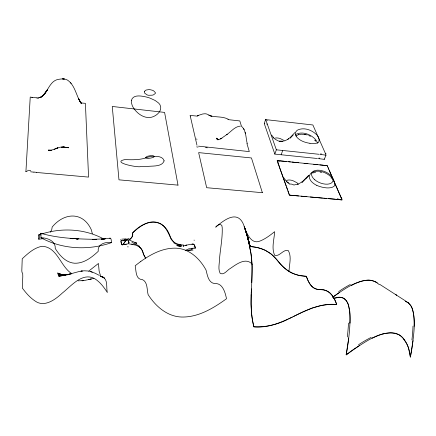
<?xml version="1.0" encoding="UTF-8"?>
<svg xmlns="http://www.w3.org/2000/svg" width="436" height="436" viewBox="0 0 436 436"><rect width="100%" height="100%" fill="white"/><g stroke="black" fill="none" stroke-linecap="round" stroke-linejoin="round"><path stroke-width="0.65" d="M40.782 233.255C58.74 238.536 77.679 238.977 96.263 239.369L92.296 239.348L105.327 238.824L101.354 239.157L110.188 238.149L111.033 238.977L111.594 242.596C88.655 250.684 62.452 249.447 40.962 237.74C41.387 223.455 38.15 248.787 38.602 234.944L40.51 234.35M414.189 325.185L414.162 326.308M349.955 322.215L349.917 323.365M251.229 293.771L251.076 304.165L251.556 313.228M251.261 292.959L251.447 288.894M251.757 282.555L252.09 266.091L251.043 253.965M25.915 171.67L30.231 97.054L31.888 97.342M289.052 271.203C289.204 264.478 291.913 256.548 288.212 250.504C283.089 249.158 279.841 256.69 274.756 255.414C271.181 248.237 274.293 239.413 274.625 231.68C270.238 235.217 265.682 238.71 260.434 240.863C251.523 245.163 246.776 233.652 244.449 227.118C238.874 208.751 224.818 219.264 215.706 227.178C217.324 224.464 222.556 222.638 222.213 227.641C222.6 238.247 220.344 248.733 219.482 259.273C219.461 263.851 217.853 269.121 220.169 273.356C224.131 275.596 227.385 269.731 230.579 268.287C236.541 264.178 245.937 256.984 252.281 264.276M286.267 181.714L286.365 181.202A4.158 2.327 20.2 0 1 287.907 180.063L289.177 179.981A8.627 4.845 20.3 0 1 292.763 180.597L296.932 182.706A4.665 2.611 20.3 0 1 297.706 183.589L298.022 184.205M348.745 337.971L346.162 354.882L359.596 345.345M413.045 340.576L410.39 357.1L408.576 348.32M264.298 123.481L265.682 119.279A5.684 4.905 -68.8 0 0 265.949 119.404L267.083 119.737M317.441 158.508L274.844 154.104L276.348 149.81L265.758 119.72M281.176 154.747L282.708 150.469M318.384 158.606L324.302 159.363L325.981 155.167L325.665 154.159M47.41 89.843L43.017 95.62L47.404 89.8L44.745 93.816C48.647 88.557 51.339 80.006 59.018 79.287C61.939 78.774 65.215 78.562 67.798 80.284C74.796 85.347 76.077 94.743 80.18 101.817L78.671 98.798L81.51 103.768L79.919 101.414L81.314 103.147M123.753 243.599L125.781 240.487M123.666 243.713L122.271 244.918L121.328 243.653M50.238 232.263L51.677 229.979L52.189 227.031C64.092 212.545 82.949 211.247 91.364 229.87L92.339 233.74M126.189 239.969L127.356 239.353L128.113 240.53M290.251 138.19L293.177 135.035M302.284 182.264L309.01 175.386M294.9 132.593L290.038 137.629L287.428 139.602L288.741 138.692M44.761 93.751L41.3 96.906L43.028 95.62L39.627 97.588L38.008 97.844M305.729 178.515L308.443 175.692L301.914 182.074L302.175 181.888L297.908 184.232M185.616 250.444L186.199 249.942M185.436 250.613L188.766 248.809L195.502 248.367L194.298 244.803L192.799 243.947L191.72 244.383M227.221 134.255L226.687 134.691C231.064 131.699 234.775 126.467 240.405 126.097M226.867 134.544L220.611 138.91L221.886 138.261L219.439 139.324L217.744 139.618L218.861 139.515L217.292 139.373L218.311 139.613L216.877 139.008L217.809 139.536L216.343 138.152L217.384 139.209M332.826 297.199L335.48 295.221M335.845 294.949L339.617 292.294M130.102 239.228L132.163 236.737L132.642 232.829C139.618 226.584 149.259 218.85 159.151 223.101C167.707 226.464 168.334 236.803 174.226 242.411M109.692 238.481L110.188 238.149M88.355 271.383L98.449 263.464L99.136 271.154L100.7 276.277M287.651 139.444L284.948 140.741M351.171 285.395L352.125 284.915M293.766 316.383L297.265 314.612M292.349 317.097L288.73 318.885M297.979 314.252L301.625 312.454M372.11 338.254L373.14 337.758M295.935 135.754L298.655 134.642L298.382 134.702L301.167 134.223L305.445 134.473L304.306 134.288L307.206 134.953M302.361 312.1L312.094 308.029L321.316 305.527M288 319.239C277.46 324.58 265.644 327.365 253.817 326.837L252.253 318.89M49.786 150.747L48.609 150.088L49.802 150.594L48.614 150.197L51.355 150.306L48.619 150.251C54.298 150.731 59.225 145.679 65.149 147.199L63.296 147.161L68.681 147.75L66.659 147.504M54.146 149.286L57.884 147.804L56.004 148.491M128.516 239.974C131.547 239.124 133.236 235.876 132.697 232.868C144.18 219.973 162.786 216.387 169.871 235.56C170.645 242.105 177.774 244.912 183.578 245.037L183.818 246.062M333.731 298.251L334.14 298.104M191.971 244.247L193.41 244.04L194.505 245.239M312.672 173.048L315.615 172.204M198.554 115.349L197.731 115.605L202.735 113.981L205.16 113.736L206.795 114.036L211.912 116.368L208.871 115.268C214.567 117.687 222.202 115.927 228.268 119.251M41.774 233.958C62.217 227.467 85.32 228.775 104.215 239.271M334.041 298.137C337.824 296.742 342.663 296.66 345.601 299.826M65.138 275.258L58.435 275.394L68.392 274.625L58.718 276.315L69.504 274.119L79.565 271.405L84.077 270.794L88.219 271.012M298.17 184.139L294.447 184.853M383.151 333.927L384.89 333.48M197.503 115.638L198.315 115.42M186.744 245.07L185.791 245.299L191.333 244.165M91.282 279.018L88.579 279.563L93.898 278.381M90.917 279.095L83.712 280.61L78.071 280.833M126.249 244.22L124.211 244.558L128.2 243.806M385.473 333.349L390.078 332.733A15.2 8.933 -19 0 1 393.343 332.875C402.335 334.003 407.715 343.154 409.404 351.334A128.636 74.959 -14.2 0 1 410.341 357.084A113.376 51.154 -89.3 0 0 412.042 347.688C413.611 334.848 416.091 321.223 412.238 308.557A14.524 7.363 89.7 0 0 411.034 305.974L408.548 303.02L405.404 301.271M123.802 244.7L125.841 244.285M184.259 245.572L186.134 245.223M69.504 274.119L71.526 273.737L68.953 274.206M321.932 305.413L326.886 304.72M283.563 141.139L279.514 141.286L282.392 141.34L278.533 141.051L275.116 139.253M82.355 280.762L83.352 280.626L81.995 280.8M38.82 239.211L43.224 238.656M126.391 240.509L120.848 240.667L121.867 244.765L122.347 244.912L123.453 243.996L126.511 239.658L127.595 239.462L128.451 241.56L128.756 243.779L136.037 245.196L139.226 246.852L140.866 248.291L142.599 250.973L143.466 254.286L145.27 257.523M80.933 271.165L82.306 270.996L81.309 271.11M180.678 246.051L181.823 245.92L179.954 246.127L180.678 246.051L177.305 245.572L178.498 246.068L176.798 245.348L177.997 245.866M191.404 248.357L192.799 248.226M124.881 240.694L123.508 240.814M327.501 304.666L336.712 304.459L334.27 298.9L331.851 295.003M80.834 102.951L85.407 103.337L88.562 177.098L36.357 172.449M111.594 242.596C105.855 241.571 97.244 243.98 98.236 251.321C91.789 257.349 83.925 263.557 74.611 263.23C65.885 262.625 59.569 255.452 55.258 248.498C55.743 240.906 47.252 237.74 40.962 237.74M38.602 234.944L39.698 234.993M65.242 275.056L58.141 274.653L64.005 275.372M207.296 147.799L205.53 147.591M70.136 238.536L73.172 238.726M78.818 238.868L70.49 238.274M70.43 238.547L73.112 238.721M70.37 238.541L72.807 238.699M76.196 238.95L78.011 239.086L76.017 238.933M320.128 289.629L321.359 289.727M280.833 160.988L286.267 161.489M292.801 195.421L289.428 195.132L277.149 160.562L327.207 165.636L327.654 166.661M301.14 196.178L306.922 196.691M331.878 198.93L328.63 198.642M335.666 199.274L341.938 199.988L341.573 198.849M319.811 289.602C316.225 289.531 312.639 287.994 310.574 284.97M321.675 289.755C325.534 289.831 329.333 291.548 331.622 294.714M298.649 195.955L293.646 195.497M310.35 197.001L315.953 197.508M323.725 198.2L326.591 198.462M332.281 198.969L334.663 199.181M316.852 197.59L322.498 198.091M280.435 160.949L279.656 160.873M276.348 149.81L319.098 154.295M324.117 165.326L327.207 165.631L342.069 199.846L289.433 195.126L288.817 193.399M319.871 164.89L323.343 165.249M291.967 162.067L298.606 162.737M304.045 163.287L307.92 163.68M313.713 164.268L317.948 164.694M267.246 124.135L266.603 124.064M320.046 154.393L325.981 155.167M288.632 161.729L290.403 161.909M30.52 171.773L33.921 172.176M32.569 97.424L36.88 97.844M227.892 119.595L239.816 120.941L241.539 126.473M197.633 116.172L190.091 115.387L190.445 116.815M267.813 119.851L312.874 124.974L318.002 136.582M340.598 297.298L340.124 297.243A82.006 34.406 88.9 0 0 334.194 298.693M102.651 277.198C108.259 279.182 106.041 287.983 107.338 292.518C103.997 287.275 100.155 282.092 94.808 278.751C82.404 271.802 71.117 286.136 62.413 292.97C55.432 299.472 44.407 307.865 35.016 300.96C29.937 297.614 25.942 292.91 22.334 288.076L22.792 276.413L22.699 273.486L21.985 272.304L21.811 270.707L22.231 258.761C27.953 253.452 34.182 247.659 42.15 246.275C57.389 246.999 60.293 266.26 71.613 273.546M309.936 143.324L311.081 143.471A13.941 7.074 19.7 0 0 316.896 143.084L318.313 142.463A6.872 3.499 19.9 0 0 318.792 142.005L319.179 139.493A19.985 10.202 19.4 0 0 318.547 137.504L318.296 136.991A15.102 7.69 19.6 0 0 316.912 135.007C312.263 130.19 304.481 127.072 298.017 129.857A15.914 8.093 19.8 0 0 296.671 130.773L295.548 132.342A12.666 6.442 19.7 0 0 295.417 132.767L295.341 133.214A12.557 6.387 19.7 0 0 295.641 135.165L296.148 136.196M198.456 146.147L249.305 151.603L246.923 143.504M278.893 160.764L277.694 160.448A6.006 5.101 -64.5 0 1 277.416 160.323M320.144 172.144L321.681 172.416M37.927 98.013L38.553 98.133M64.751 275.28L57.852 273.917L63.552 275.367M298.447 275.198L306.306 276.32L308.394 281.367L310.377 284.708M131.634 244.018L133.116 244.351M180.978 244.814L179.627 244.509M135.525 242.923L136.343 243.108L134.937 242.645L136.746 243.261L128.822 239.844M297.952 275.083L294.186 273.955M89.593 271.285L94.917 273.138L99.408 275.438M89.996 271.388L92.296 272.075M100.76 276.413L103.332 277.296M64.283 275.334L57.585 273.029L63.749 275.323M100.672 276.386L104.013 277.558L100.869 276.217L104.678 278.157M264.837 123.704L264.565 123.601A5.657 4.883 -68.3 0 1 264.298 123.475M293.739 273.792C287.128 271.47 282.245 266.216 277.928 260.935M398.221 334.385C382.154 328.864 366.709 341.372 353.694 349.296A124.026 66.643 -19.1 0 0 346.179 354.871A115.665 44.091 -88.4 0 0 347.781 345.252C349.247 334.919 350.375 324.471 349.846 314.018C349.383 308.868 348.974 302.911 344.909 299.178M374.448 281.362L370.96 280.337A14.181 8.993 -19.6 0 0 367.891 280.146C355.198 281.133 344.298 289.144 334.178 296.164A116.221 67.831 -19.7 0 0 332.695 297.281M308.666 135.465L310.487 136.364M316.825 185.376L318.623 186.128A17.157 9.276 21.2 0 0 324.973 187.671L326.199 187.851A14.873 8.055 21.3 0 0 332.319 187.246L333.785 186.494A7.336 3.984 21.6 0 0 334.281 185.954L334.712 184.651L334.608 183.044A21.315 11.63 21 0 0 333.878 180.766L333.6 180.188A16.116 8.764 21.2 0 0 332.074 177.932C327.278 172.683 318.809 169.064 312.018 172.493A16.982 9.216 21.5 0 0 310.628 173.588L309.495 175.425A13.516 7.336 21.4 0 0 309.364 175.915L309.298 176.438A13.402 7.276 21.4 0 0 309.674 178.673L310.236 179.85A11.658 6.338 21.3 0 0 316.808 185.404M374.84 281.536L375.941 282.119M379.527 284.234L405.693 301.042M289.466 183.741L286.795 181.747L288.321 183.076L287.727 182.553M377.298 283.008C372.938 279.678 367.047 279.623 361.967 281.078A35.452 22.023 -19.4 0 0 352.223 285.035M396.4 295.052L396.667 295.232L395.321 294.327M138.964 246.64C143.275 249.196 142.686 254.804 145.788 258.243M241.942 126.685C246.395 131.013 245.719 138.076 247.267 143.673M408.287 302.813C411.927 305.69 413.061 310.492 413.688 314.868M277.569 260.526L271.415 254.232L265.23 250.248L260.984 248.553L256.651 247.425L249.485 246.416L249.637 247.049M345.824 300.072L347.487 302.595A14.851 6.387 -89.2 0 1 348.495 305.227L349.601 311.097M330.984 177.943L331.436 178.471M71.155 83.44L70.338 82.453M272.996 137.029L273.95 138.152M315.321 140.643L314.825 140.049L315.724 141.226M403.812 339.017L404.243 339.568M217.984 139.918L217.204 138.931L217.853 139.782M286.147 181.005L284.027 178.008M273.677 137.961L271.661 135.056M320.307 141.929L325.474 153.63M243.664 128.658L244.127 129.623M335.546 184.902L340.658 196.56M320.111 141.515L318.978 138.937M335.328 184.428L330.771 173.871M183.638 245.8L183.785 246.138M328.101 167.691L328.771 169.239M340.718 196.696L341.361 198.249M329.218 170.269L330.548 173.354M318.1 136.811L318.4 137.514M318.493 137.749L318.787 138.463M194.767 245.811L195.355 247.55M250.16 246.901L248.694 243.103L250.019 246.732M279.683 167.893L284.539 181.381M284.659 181.719L286.136 185.829M287.907 190.832L288.414 192.254M279.59 167.637L277.503 160.813M286.528 186.935L287.411 189.431M274.844 154.104L264.374 123.917M244.149 226.546L248.198 238.138L244.574 227.57L248.487 239.707L245.016 228.693L249.327 243.719M250.117 246.514L248.416 241.517L250.106 246.591M408.488 348.037L408.205 347.192A79.559 46.003 -14 0 0 403.981 339.671M250.171 246.449L248.133 239.953L250.226 246.803M128.745 242.95L128.288 241.184M324.166 158.917L324.302 159.363M250.253 246.7L247.67 237.642L250.188 246.771M196.974 145.221L190.456 116.875M247.506 236.89L250.057 246.253M250.024 246.247L246.138 231.859L250.193 246.858M247.152 235.402L250.155 246.825L246.356 232.546L249.888 246.013M246.569 233.244L249.953 246.16M245.386 133.634L245.087 132.408M249.735 247.474L250.962 253.463M121.192 243.103L120.919 241.446M252.172 318.34L251.61 313.806M25.866 171.353A15.511 13.298 6.1 0 1 27.212 171.288M27.441 170.269A21.724 16.383 3.8 0 1 30.733 170.476M36.373 172.324A72.807 52.097 4.7 0 1 33.943 172.051M36.864 97.964A23.909 22.71 19.4 0 1 37.905 98.133M32.558 97.555A24.759 22.852 14 0 1 31.872 97.473M198.004 147.117A26.885 18.737 -6 0 1 196.674 146.85M196.925 139.585A27.463 2.54 81.1 0 1 196.761 138.882M319.806 158.192A48.216 6.377 2.6 0 1 318.923 158.105M317.435 143.237A19.903 10.257 19.5 0 0 316.912 141.733L316.661 141.22A15.042 7.728 19.6 0 0 315.288 139.226C310.677 134.402 302.9 131.291 296.469 134.103A15.849 8.137 19.9 0 0 295.532 134.691M321.425 153.973A48.445 6.682 2.5 0 1 320.531 153.886M267.568 120.249A9.914 6.349 -13.5 0 1 266.805 120.107M325.741 153.227A25.877 12.633 -71.6 0 1 325.954 153.739M309.925 143.291A16.083 8.148 19.6 0 1 303.941 141.825L302.257 141.128A10.927 5.564 19.6 0 1 296.18 136.196M284.626 140.997A4.387 2.294 18.8 0 0 284.114 140.485L280.206 138.544A7.984 4.197 18.8 0 0 276.626 137.934L275.617 138.005A3.869 2.027 18.7 0 0 274.157 138.861M338.222 198.898A51.955 4.093 3 0 1 337.322 198.821M341.655 197.83A27.408 14.328 -73.3 0 1 341.889 198.418M277.966 163.718A13.107 0.709 82.4 0 1 277.966 163.838M279.362 161.315A10.524 6.262 -13.1 0 1 278.555 161.178M289.455 184.188A3.859 2.169 20.4 0 1 294.071 185.137M178.482 244.76A10.251 7.259 13.7 0 1 173.757 242.814M179.578 245.566A15.276 6.872 15.2 0 1 178.34 245.266M179.087 246.166A17.14 1.324 11.8 0 1 180.193 246.405M183.136 245.959A21.157 7.968 -71.8 0 1 183.3 246.411M121.709 239.173A17.587 3.82 -6.6 0 1 126.375 238.917M120.521 239.593A21.44 1.161 77.1 0 1 120.598 239.756M125.039 239.609A15.674 5.548 1.1 0 1 124.14 239.691M129.16 238.492A10.497 5.63 6.4 0 1 127.476 238.923M125.557 239.168A10.497 5.63 6.4 0 1 125.312 239.184M129.323 242.601A23.326 7.543 -70.8 0 1 129.214 242.111M133.1 242.416A19.593 1.428 12.1 0 1 131.895 242.154M127.89 246.329A20.018 1.722 86.1 0 1 127.993 247.087M125.786 240.22A61.901 9.848 -86.5 0 1 126.195 239.745M121.976 241.07A19.255 3.325 -83.8 0 1 121.911 240.394M134.402 244.095A11.445 8.355 9.9 0 1 139.471 246.22M133.334 243.244A17.358 8.3 13.3 0 1 134.664 243.571M193.023 250.073A19.124 3.886 -7.8 0 1 188.526 250.264M194.2 240.465A22.89 0.926 76.8 0 1 194.091 240.051M191.36 249.468A16.933 6.42 3.4 0 1 192.292 249.387M187.115 250.656A11.183 6.18 10.1 0 1 191.077 249.915M194.058 246.918A19.625 5.041 -84.7 0 1 194.243 247.615M348.473 323.103A74.719 27.839 -88.6 0 1 347.339 336.968M349.759 311.01A36.929 15.554 -89.3 0 1 350.037 322.231M340.592 297.368A38.254 16.214 -89.9 0 1 344.925 299.085M398.373 334.281A38.117 22.274 -18.3 0 1 403.758 339.045M373.162 337.791A38.379 22.127 -18.7 0 1 383.135 333.862M358.561 344.723A78.131 44.025 -18.6 0 1 371.254 337.339M405.338 301.281A37.011 18.486 88.6 0 1 408.292 302.764M413.72 314.852A36.537 18.04 89.6 0 1 414.14 325.174M413.006 326.128A73.226 34.128 -89.9 0 1 411.906 339.917M338.641 291.64A73.243 45.927 -18.5 0 1 350.364 284.463M376.006 282.07A35.986 22.694 -18.6 0 1 379.08 284.523M251.158 295.701C250.809 306.121 251.316 316.64 253.834 326.793C284.07 329.818 306.459 301.418 336.696 304.508C334.45 296.382 328.041 288.447 318.798 289.515C311.805 289.193 308.203 282.125 306.328 276.277C293.968 276.348 283.264 269.012 276.402 259.164C269.906 251.038 259.687 246.923 249.463 246.46C253.757 262.543 251.692 279.323 251.158 295.701M164.143 160.868C161.816 167.228 152.398 165.636 146.97 166.519A68.13 37.398 11.9 0 1 140.784 166.514C138.98 168.002 110.63 162.475 124.86 159.598C132.773 159.881 140.806 160.094 148.284 157.047A24.084 14.192 13.7 0 1 151.472 156.497C155.745 156.175 162.633 155.761 164.143 160.868M131.389 100.509L131.443 102.814L132.179 105.359A35.191 18.383 13.6 0 0 133.558 108.014C137.384 113.812 144.392 118.903 151.652 117.202C156.655 115.954 162.922 110.51 160.045 104.929A14.137 7.417 12.8 0 0 158.415 102.891L155.178 100.498L149.957 98.105A21.424 11.303 12.6 0 0 146.48 97.043C141.705 96.002 132.996 94.034 131.389 100.509M145.749 157.418L145.777 157.772A0.921 0.534 12.9 0 0 146.071 158.077L148.038 158.459L150.921 158.039A18.83 10.709 12.5 0 0 152.224 157.669C155.548 157.173 154.066 155.183 151.456 155.707A11.576 6.742 13.3 0 0 150.131 155.734L147.21 156.317L145.749 157.418M144.441 91.571L144.37 91.838A5.292 2.703 12.9 0 0 144.785 93.233L147.079 94.879A3.962 2.027 12.9 0 0 148.496 95.282L152.202 95.195A9.603 4.889 12.8 0 0 153.619 94.765L155.33 93.429A3.864 1.973 13 0 0 155.336 92.601L153.734 90.944A5.946 3.036 12.9 0 0 152.404 90.252L149.352 89.516L146.18 90.034A7.881 4.033 13 0 0 145.199 90.601L144.441 91.571M140.839 261.398L135.182 265.726C136.19 270.298 135.438 279.58 142.234 279.52C147.809 281.787 146.828 289.82 148.126 294.649C155.516 306.225 167.217 316.563 181.589 317.032C198.347 317.413 213.378 308.208 226.507 298.747C225.178 292.431 222.725 282.73 214.387 283.536C208.266 282.572 207.345 274.963 206.054 270.097C200.086 259.017 189.731 248.956 176.553 248.209C163.418 247.534 151.248 254.035 140.839 261.398M43.028 95.598L41.3 96.906L43.028 95.598M41.333 96.961L39.627 97.588L41.333 96.961M63.334 147.074L61.503 147.21L65.177 147.308L63.362 147.079M64.31 79.025L62.566 78.911L64.31 79.025M178.002 185.131L118.968 179.839L112.259 106.466L164.595 112.412L178.002 185.131M262.368 192.696L206.669 187.703L198.636 152.611L251.447 157.957L262.368 192.696M314.787 179.785A11.303 6.104 21.3 0 0 332.733 181.529A11.303 6.104 21.3 0 0 319.397 170.247A11.303 6.104 21.3 0 0 314.787 179.785"/></g></svg>
